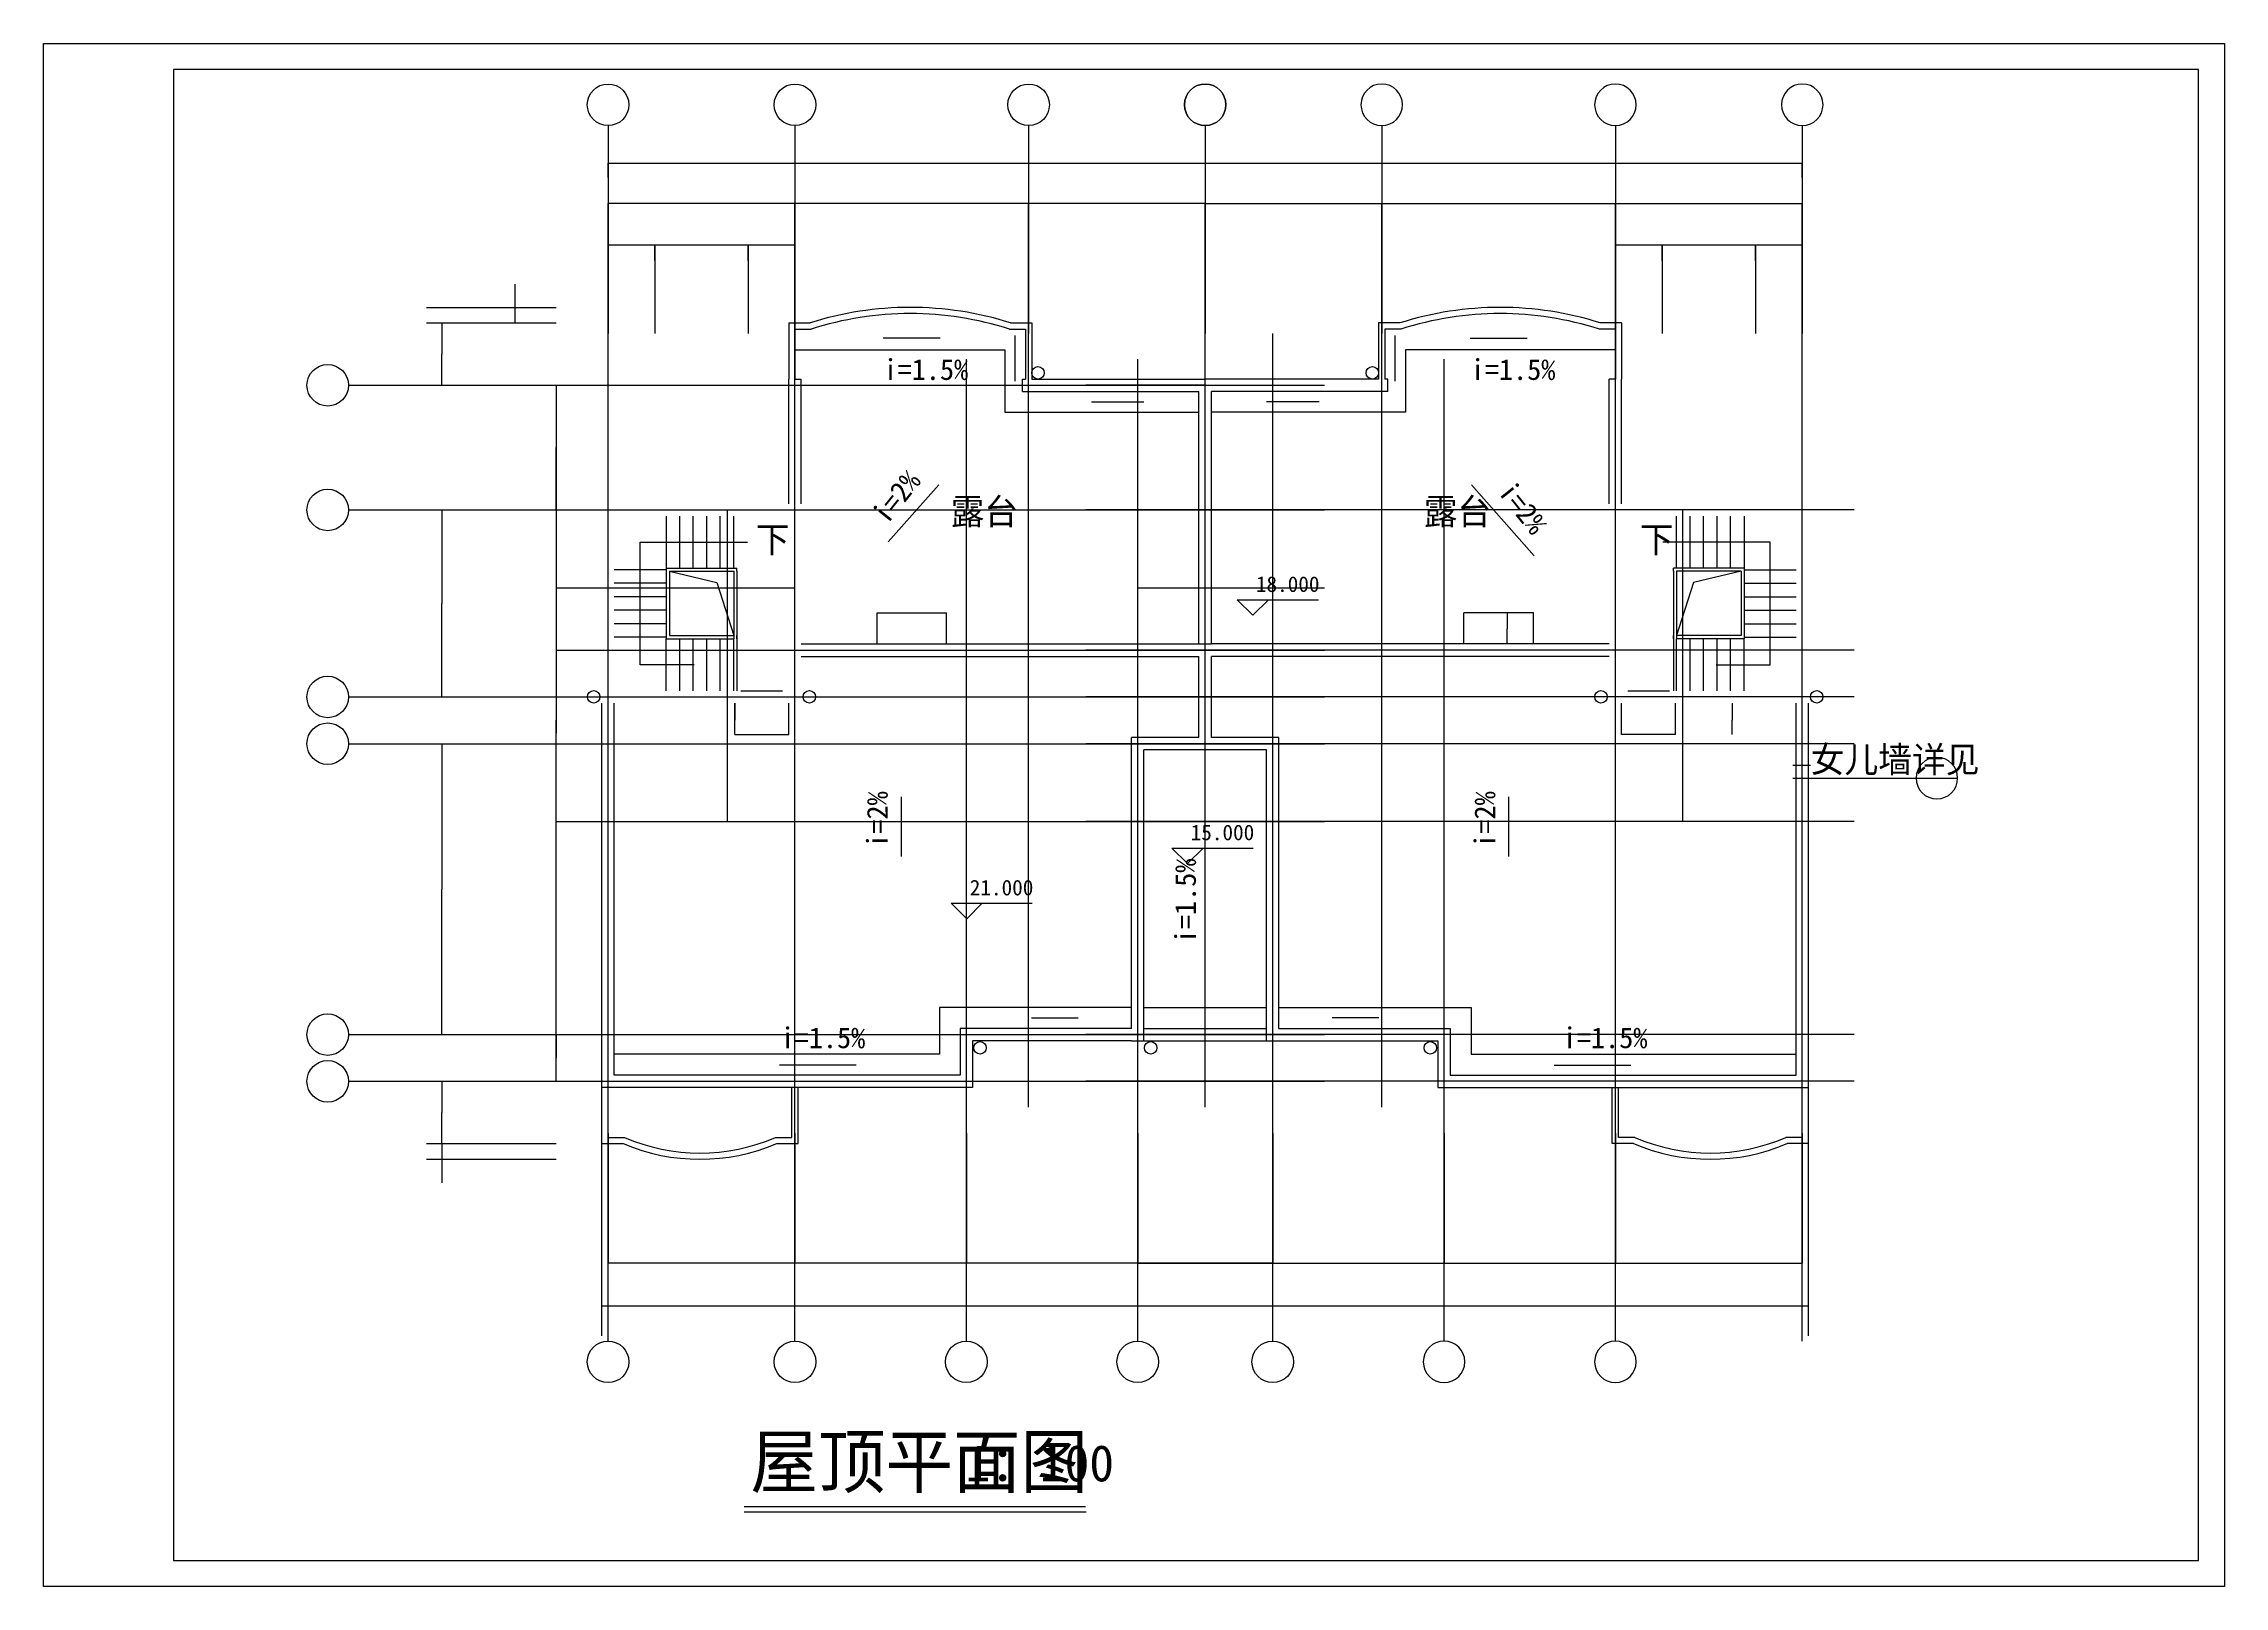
# Model space of a CAD drawing. Header units: metres. Extents: x 338339 to 1133840, y -479113 to 96125.
# Drawn here: x 430448 to 472448, y -217400 to -187700 of the extents above; entities that cross this region are included whole.
import ezdxf

# ---------------------------------------------------------------- set-up
doc = ezdxf.new("R2010")
doc.units = ezdxf.units.M
for name, color, linetype in [('AXIS', 3, 'Continuous'), ('DOTE', 1, 'Continuous'), ('PUB_DIM', 3, 'Continuous'), ('PUB_TEXT', 7, 'Continuous'), ('PUB_TITLE', 4, 'Continuous')]:
    doc.layers.add(name, color=color, linetype=linetype)
doc.dimstyles.get("Standard").update_dxf_attribs({"dimtxt": 2.5, "dimasz": 2.5, "dimexe": 1.25, "dimexo": 0.625, "dimtad": 1, "dimcen": 2.5, "dimazin": 3, "dimtfac": 1, "dimtmove": 0, "dimatfit": 3})

# ---------------------------------------------------------------- blocks, each defined once
blk = doc.blocks.new('_INDEX2')
blk.add_line((-0.5, 0), (0.5, 0))
blk.add_lwpolyline([(-0.5, 0, 1), (0.5, 0, 1)], format="xyb", close=True)
blk = doc.blocks.new('_AXISO')
blk.add_circle((0, 0), 0.5)
blk = doc.blocks.new('*D332')
for p, q in [((460719.17, -193277.19), (460719.17, -190777.19)), ((460719.42, -190777.19), (462517.17, -190777.19)), ((462521.17, -190777.19), (464318.92, -190777.19)), ((464319.17, -193277.19), (464319.17, -190777.19))]:
    blk.add_line(p, q)
at = {"layer": 'Defpoints'}
for p in [(460719.17, -190777.19), (460719.17, -193277.19), (464319.17, -193277.19)]:
    blk.add_point(p, dxfattribs=at)
at = {"layer": 'AXIS', "insert": (462519.17, -190777.19), "char_height": 1, "attachment_point": 5}
blk.add_mtext('3600', dxfattribs=at)
blk = doc.blocks.new('*D333')
for p, q in [((456219.17, -193277.19), (456219.17, -190777.19)), ((456219.42, -190777.19), (458467.17, -190777.19)), ((458471.17, -190777.19), (460718.92, -190777.19)), ((460719.17, -193277.19), (460719.17, -190777.19))]:
    blk.add_line(p, q)
at = {"layer": 'Defpoints'}
for p in [(456219.17, -190777.19), (456219.17, -193277.19), (460719.17, -193277.19)]:
    blk.add_point(p, dxfattribs=at)
at = {"layer": 'AXIS', "insert": (458469.17, -190777.19), "char_height": 1, "attachment_point": 5}
blk.add_mtext('4500', dxfattribs=at)
blk = doc.blocks.new('*D334')
for p, q in [((451117.17, -190777.19), (449418.92, -190777.19)), ((449419.17, -193277.19), (449419.17, -190777.19)), ((452819.42, -190777.19), (451121.17, -190777.19)), ((452819.17, -193277.19), (452819.17, -190777.19))]:
    blk.add_line(p, q)
at = {"layer": 'Defpoints'}
for p in [(452819.17, -190777.19), (449419.17, -193277.19), (452819.17, -193277.19)]:
    blk.add_point(p, dxfattribs=at)
at = {"layer": 'AXIS', "insert": (451119.17, -190777.19), "char_height": 1, "attachment_point": 5}
blk.add_mtext('3400', dxfattribs=at)
blk = doc.blocks.new('*D335')
for p, q in [((441319.17, -190277.19), (441319.17, -190002.19)), ((441319.42, -190002.19), (452816.67, -190002.19)), ((452821.67, -190002.19), (464318.92, -190002.19)), ((464319.17, -190277.19), (464319.17, -190002.19))]:
    blk.add_line(p, q)
at = {"layer": 'Defpoints'}
for p in [(441319.17, -190002.19), (441319.17, -190277.19), (464319.17, -190277.19)]:
    blk.add_point(p, dxfattribs=at)
at = {"layer": 'PUB_DIM', "insert": (452819.17, -190002.19), "char_height": 1, "attachment_point": 5}
blk.add_mtext('23000', dxfattribs=at)
blk = doc.blocks.new('*D336')
for p, q in [((452819.17, -193277.19), (452819.17, -190777.19)), ((452819.42, -190777.19), (454517.17, -190777.19)), ((454521.17, -190777.19), (456218.92, -190777.19)), ((456219.17, -193277.19), (456219.17, -190777.19))]:
    blk.add_line(p, q)
at = {"layer": 'Defpoints'}
for p in [(452819.17, -190777.19), (452819.17, -193277.19), (456219.17, -193277.19)]:
    blk.add_point(p, dxfattribs=at)
at = {"layer": 'AXIS', "insert": (454519.17, -190777.19), "char_height": 1, "attachment_point": 5}
blk.add_mtext('3400', dxfattribs=at)
blk = doc.blocks.new('*D337')
for p, q in [((460719.17, -208677.19), (460719.17, -211177.19)), ((464319.17, -208677.19), (464319.17, -211177.19)), ((460719.42, -211177.19), (462517.17, -211177.19)), ((462521.17, -211177.19), (464318.92, -211177.19))]:
    blk.add_line(p, q)
at = {"layer": 'Defpoints'}
for p in [(460719.17, -208677.19), (464319.17, -208677.19), (460719.17, -211177.19)]:
    blk.add_point(p, dxfattribs=at)
at = {"layer": 'AXIS', "insert": (462519.17, -211177.19), "char_height": 1, "attachment_point": 5}
blk.add_mtext('3600', dxfattribs=at)
blk = doc.blocks.new('*D338')
for p, q in [((454119.17, -208677.19), (454119.17, -211177.19)), ((457419.17, -208677.19), (457419.17, -211177.19)), ((454119.42, -211177.19), (455767.17, -211177.19)), ((455771.17, -211177.19), (457418.92, -211177.19))]:
    blk.add_line(p, q)
at = {"layer": 'Defpoints'}
for p in [(454119.17, -208677.19), (457419.17, -208677.19), (454119.17, -211177.19)]:
    blk.add_point(p, dxfattribs=at)
at = {"layer": 'AXIS', "insert": (455769.17, -211177.19), "char_height": 1, "attachment_point": 5}
blk.add_mtext('3300', dxfattribs=at)
blk = doc.blocks.new('*D339')
for p, q in [((457419.17, -208677.19), (457419.17, -211177.19)), ((460719.17, -208677.19), (460719.17, -211177.19)), ((457419.42, -211177.19), (459067.17, -211177.19)), ((459071.17, -211177.19), (460718.92, -211177.19))]:
    blk.add_line(p, q)
at = {"layer": 'Defpoints'}
for p in [(457419.17, -208677.19), (460719.17, -208677.19), (457419.17, -211177.19)]:
    blk.add_point(p, dxfattribs=at)
at = {"layer": 'AXIS', "insert": (459069.17, -211177.19), "char_height": 1, "attachment_point": 5}
blk.add_mtext('3300', dxfattribs=at)
blk = doc.blocks.new('*D340')
for p, q in [((448219.17, -208677.19), (448219.17, -211177.19)), ((451519.17, -208677.19), (451519.17, -211177.19)), ((449867.17, -211177.19), (448218.92, -211177.19)), ((451519.42, -211177.19), (449871.17, -211177.19))]:
    blk.add_line(p, q)
at = {"layer": 'Defpoints'}
for p in [(448219.17, -208677.19), (451519.17, -208677.19), (451519.17, -211177.19)]:
    blk.add_point(p, dxfattribs=at)
at = {"layer": 'AXIS', "insert": (449869.17, -211177.19), "char_height": 1, "attachment_point": 5}
blk.add_mtext('3300', dxfattribs=at)
blk = doc.blocks.new('*D341')
for p, q in [((441199.17, -212277.19), (441199.17, -212002.19)), ((441199.42, -212002.19), (452816.67, -212002.19)), ((452821.67, -212002.19), (464438.92, -212002.19)), ((464439.17, -212277.19), (464439.17, -212002.19))]:
    blk.add_line(p, q)
at = {"layer": 'Defpoints'}
for p in [(441199.17, -212002.19), (441199.17, -212277.19), (464439.17, -212277.19)]:
    blk.add_point(p, dxfattribs=at)
at = {"layer": 'PUB_DIM', "insert": (452819.17, -212002.19), "char_height": 1, "attachment_point": 5}
blk.add_mtext('23240', dxfattribs=at)
blk = doc.blocks.new('*D342')
for p, q in [((451519.17, -208677.19), (451519.17, -211177.19)), ((454119.17, -208677.19), (454119.17, -211177.19)), ((452817.17, -211177.19), (451518.92, -211177.19)), ((454119.42, -211177.19), (452821.17, -211177.19))]:
    blk.add_line(p, q)
at = {"layer": 'Defpoints'}
for p in [(451519.17, -208677.19), (454119.17, -208677.19), (454119.17, -211177.19)]:
    blk.add_point(p, dxfattribs=at)
at = {"layer": 'AXIS', "insert": (452819.17, -211177.19), "char_height": 1, "attachment_point": 5}
blk.add_mtext('2600', dxfattribs=at)
blk = doc.blocks.new('*D343')
for p, q in [((451519.17, -208677.19), (451519.17, -211177.19)), ((454119.17, -208677.19), (454119.17, -211177.19)), ((451519.42, -211177.19), (452817.17, -211177.19)), ((452821.17, -211177.19), (454118.92, -211177.19))]:
    blk.add_line(p, q)
at = {"layer": 'Defpoints'}
for p in [(451519.17, -208677.19), (454119.17, -208677.19), (451519.17, -211177.19)]:
    blk.add_point(p, dxfattribs=at)
at = {"layer": 'AXIS', "insert": (452819.17, -211177.19), "char_height": 1, "attachment_point": 5}
blk.add_mtext('2600', dxfattribs=at)
blk = doc.blocks.new('*D344')
for p, q in [((458634.66, -198657.19), (458634.66, -198962.94)), ((458634.41, -198962.94), (458634.16, -198962.94)), ((458634.66, -199257.19), (458634.66, -198962.94)), ((458634.66, -198962.94), (458634.66, -198962.94)), ((458634.91, -198962.94), (458635.16, -198962.94))]:
    blk.add_line(p, q)
at = {"layer": 'Defpoints'}
for p in [(458634.66, -198657.19), (458634.66, -198962.94), (458634.66, -199257.19)]:
    blk.add_point(p, dxfattribs=at)
at = {"layer": 'PUB_DIM', "insert": (458634.66, -198961.815), "char_height": 1, "attachment_point": 5}
blk.add_mtext('0', dxfattribs=at)
blk = doc.blocks.new('*D345')
for p, q in [((462965.94, -200723.54), (462965.69, -200723.54)), ((462966.19, -200397.19), (462966.19, -200723.54)), ((462966.19, -200997.19), (462966.19, -200723.54)), ((462966.19, -200723.54), (462966.19, -200723.54)), ((462966.44, -200723.54), (462966.69, -200723.54))]:
    blk.add_line(p, q)
at = {"layer": 'Defpoints'}
for p in [(462966.19, -200397.19), (462966.19, -200723.54), (462966.19, -200997.19)]:
    blk.add_point(p, dxfattribs=at)
at = {"layer": 'PUB_DIM', "insert": (462966.19, -200722.415), "char_height": 1, "attachment_point": 5}
blk.add_mtext('0', dxfattribs=at)
blk = doc.blocks.new('*D346')
for p, q in [((463867.67, -191577.19), (463418.92, -191577.19)), ((463419.17, -191877.19), (463419.17, -191577.19)), ((464319.42, -191577.19), (463870.67, -191577.19)), ((464319.17, -191877.19), (464319.17, -191577.19))]:
    blk.add_line(p, q)
at = {"layer": 'Defpoints'}
for p in [(463419.17, -191877.19), (464319.17, -191577.19), (464319.17, -191877.19)]:
    blk.add_point(p, dxfattribs=at)
at = {"layer": 'PUB_DIM', "insert": (463869.17, -191577.19), "char_height": 1, "attachment_point": 5}
blk.add_mtext('900', dxfattribs=at)
blk = doc.blocks.new('*D347')
for p, q in [((461167.67, -191577.19), (460718.92, -191577.19)), ((460719.17, -191877.19), (460719.17, -191577.19)), ((461619.42, -191577.19), (461170.67, -191577.19)), ((461619.17, -191877.19), (461619.17, -191577.19))]:
    blk.add_line(p, q)
at = {"layer": 'Defpoints'}
for p in [(460719.17, -191877.19), (461619.17, -191577.19), (461619.17, -191877.19)]:
    blk.add_point(p, dxfattribs=at)
at = {"layer": 'PUB_DIM', "insert": (461169.17, -191577.19), "char_height": 1, "attachment_point": 5}
blk.add_mtext('900', dxfattribs=at)
blk = doc.blocks.new('*D348')
for p, q in [((462517.17, -191577.19), (461618.92, -191577.19)), ((461619.17, -191877.19), (461619.17, -191577.19)), ((463419.42, -191577.19), (462521.17, -191577.19)), ((463419.17, -191877.19), (463419.17, -191577.19))]:
    blk.add_line(p, q)
at = {"layer": 'Defpoints'}
for p in [(461619.17, -191877.19), (463419.17, -191577.19), (463419.17, -191877.19)]:
    blk.add_point(p, dxfattribs=at)
at = {"layer": 'PUB_DIM', "insert": (462519.17, -191577.19), "char_height": 1, "attachment_point": 5}
blk.add_mtext('1800', dxfattribs=at)
blk = doc.blocks.new('*D349')
for p, q in [((443117.17, -190777.19), (441318.92, -190777.19)), ((441319.17, -193277.19), (441319.17, -190777.19)), ((444919.42, -190777.19), (443121.17, -190777.19)), ((444919.17, -193277.19), (444919.17, -190777.19))]:
    blk.add_line(p, q)
at = {"layer": 'Defpoints'}
for p in [(444919.17, -190777.19), (441319.17, -193277.19), (444919.17, -193277.19)]:
    blk.add_point(p, dxfattribs=at)
at = {"layer": 'AXIS', "insert": (443119.17, -190777.19), "char_height": 1, "attachment_point": 5}
blk.add_mtext('3600', dxfattribs=at)
blk = doc.blocks.new('*D350')
for p, q in [((447167.17, -190777.19), (444918.92, -190777.19)), ((444919.17, -193277.19), (444919.17, -190777.19)), ((449419.42, -190777.19), (447171.17, -190777.19)), ((449419.17, -193277.19), (449419.17, -190777.19))]:
    blk.add_line(p, q)
at = {"layer": 'Defpoints'}
for p in [(449419.17, -190777.19), (444919.17, -193277.19), (449419.17, -193277.19)]:
    blk.add_point(p, dxfattribs=at)
at = {"layer": 'AXIS', "insert": (447169.17, -190777.19), "char_height": 1, "attachment_point": 5}
blk.add_mtext('4500', dxfattribs=at)
blk = doc.blocks.new('*D351')
for p, q in [((438119.17, -193077.19), (438119.17, -193677.19)), ((438118.92, -193677.19), (438118.67, -193677.19)), ((438119.17, -194277.19), (438119.17, -193677.19)), ((438119.17, -193677.19), (438119.17, -193677.19)), ((438119.42, -193677.19), (438119.67, -193677.19))]:
    blk.add_line(p, q)
at = {"layer": 'Defpoints'}
for p in [(438119.17, -193077.19), (438119.17, -193677.19), (438119.17, -194277.19)]:
    blk.add_point(p, dxfattribs=at)
at = {"layer": 'PUB_DIM', "insert": (438119.17, -193676.065), "char_height": 1, "attachment_point": 5}
blk.add_mtext('0', dxfattribs=at)
blk = doc.blocks.new('*D352')
for p, q in [((440319.17, -194277.19), (440319.17, -195477.19)), ((440318.92, -195477.19), (440318.67, -195477.19)), ((440319.17, -196677.19), (440319.17, -195477.19)), ((440319.17, -195477.19), (440319.17, -195477.19)), ((440319.42, -195477.19), (440319.67, -195477.19))]:
    blk.add_line(p, q)
at = {"layer": 'Defpoints'}
for p in [(440319.17, -194277.19), (440319.17, -195477.19), (440319.17, -196677.19)]:
    blk.add_point(p, dxfattribs=at)
at = {"layer": 'AXIS', "insert": (440319.17, -195476.065), "char_height": 1, "attachment_point": 5}
blk.add_mtext('0', dxfattribs=at)
blk = doc.blocks.new('*D353')
for p, q in [((439527.65, -192333.75), (439527.4, -192333.75)), ((439527.9, -192777.19), (439527.9, -192333.75)), ((439527.9, -193077.19), (439527.9, -192333.75)), ((439527.9, -192333.75), (439527.9, -192333.75)), ((439528.15, -192333.75), (439528.4, -192333.75))]:
    blk.add_line(p, q)
at = {"layer": 'Defpoints'}
for p in [(439527.9, -192333.75), (439527.9, -192777.19), (439527.9, -193077.19)]:
    blk.add_point(p, dxfattribs=at)
at = {"layer": 'PUB_DIM', "insert": (439527.9, -192332.625), "char_height": 1, "attachment_point": 5}
blk.add_mtext('0', dxfattribs=at)
blk = doc.blocks.new('*D354')
for p, q in [((440319.17, -200277.19), (440319.17, -200727.19)), ((440318.92, -200727.19), (440318.67, -200727.19)), ((440319.17, -201177.19), (440319.17, -200727.19)), ((440319.17, -200727.19), (440319.17, -200727.19)), ((440319.42, -200727.19), (440319.67, -200727.19))]:
    blk.add_line(p, q)
at = {"layer": 'Defpoints'}
for p in [(440319.17, -200277.19), (440319.17, -200727.19), (440319.17, -201177.19)]:
    blk.add_point(p, dxfattribs=at)
at = {"layer": 'AXIS', "insert": (440319.17, -200726.065), "char_height": 1, "attachment_point": 5}
blk.add_mtext('0', dxfattribs=at)
blk = doc.blocks.new('*D355')
for p, q in [((438119.17, -208877.19), (438119.17, -209631.07)), ((438119.17, -209177.19), (438119.17, -209631.07)), ((438118.92, -209631.07), (438118.67, -209631.07)), ((438119.17, -209631.07), (438119.17, -209631.07)), ((438119.42, -209631.07), (438119.67, -209631.07))]:
    blk.add_line(p, q)
at = {"layer": 'Defpoints'}
for p in [(438119.17, -208877.19), (438119.17, -209177.19), (438119.17, -209631.07)]:
    blk.add_point(p, dxfattribs=at)
at = {"layer": 'PUB_DIM', "insert": (438119.17, -209629.945), "char_height": 1, "attachment_point": 5}
blk.add_mtext('0', dxfattribs=at)
blk = doc.blocks.new('*D356')
for p, q in [((438119.17, -207677.19), (438119.17, -208277.19)), ((438118.92, -208277.19), (438118.67, -208277.19)), ((438119.17, -208877.19), (438119.17, -208277.19)), ((438119.17, -208277.19), (438119.17, -208277.19)), ((438119.42, -208277.19), (438119.67, -208277.19))]:
    blk.add_line(p, q)
at = {"layer": 'Defpoints'}
for p in [(438119.17, -207677.19), (438119.17, -208277.19), (438119.17, -208877.19)]:
    blk.add_point(p, dxfattribs=at)
at = {"layer": 'PUB_DIM', "insert": (438119.17, -208276.065), "char_height": 1, "attachment_point": 5}
blk.add_mtext('0', dxfattribs=at)
blk = doc.blocks.new('*D357')
for p, q in [((440319.17, -206777.19), (440319.17, -207227.19)), ((440318.92, -207227.19), (440318.67, -207227.19)), ((440319.17, -207677.19), (440319.17, -207227.19)), ((440319.17, -207227.19), (440319.17, -207227.19)), ((440319.42, -207227.19), (440319.67, -207227.19))]:
    blk.add_line(p, q)
at = {"layer": 'Defpoints'}
for p in [(440319.17, -206777.19), (440319.17, -207227.19), (440319.17, -207677.19)]:
    blk.add_point(p, dxfattribs=at)
at = {"layer": 'AXIS', "insert": (440319.17, -207226.065), "char_height": 1, "attachment_point": 5}
blk.add_mtext('0', dxfattribs=at)
blk = doc.blocks.new('*D358')
for p, q in [((444919.17, -208677.19), (444919.17, -211177.19)), ((448219.17, -208677.19), (448219.17, -211177.19)), ((446567.17, -211177.19), (444918.92, -211177.19)), ((448219.42, -211177.19), (446571.17, -211177.19))]:
    blk.add_line(p, q)
at = {"layer": 'Defpoints'}
for p in [(444919.17, -208677.19), (448219.17, -208677.19), (448219.17, -211177.19)]:
    blk.add_point(p, dxfattribs=at)
at = {"layer": 'AXIS', "insert": (446569.17, -211177.19), "char_height": 1, "attachment_point": 5}
blk.add_mtext('3300', dxfattribs=at)
blk = doc.blocks.new('*D359')
for p, q in [((441319.17, -208677.19), (441319.17, -211177.19)), ((444919.17, -208677.19), (444919.17, -211177.19)), ((443117.17, -211177.19), (441318.92, -211177.19)), ((444919.42, -211177.19), (443121.17, -211177.19))]:
    blk.add_line(p, q)
at = {"layer": 'Defpoints'}
for p in [(441319.17, -208677.19), (444919.17, -208677.19), (444919.17, -211177.19)]:
    blk.add_point(p, dxfattribs=at)
at = {"layer": 'AXIS', "insert": (443119.17, -211177.19), "char_height": 1, "attachment_point": 5}
blk.add_mtext('3600', dxfattribs=at)
blk = doc.blocks.new('*D360')
for p, q in [((440319.17, -194277.19), (440319.17, -200977.19)), ((440318.92, -200977.19), (440318.67, -200977.19)), ((440319.17, -207677.19), (440319.17, -200977.19)), ((440319.17, -200977.19), (440319.17, -200977.19)), ((440319.42, -200977.19), (440319.67, -200977.19))]:
    blk.add_line(p, q)
at = {"layer": 'Defpoints'}
for p in [(440319.17, -194277.19), (440319.17, -200977.19), (440319.17, -207677.19)]:
    blk.add_point(p, dxfattribs=at)
at = {"layer": 'AXIS', "insert": (440319.17, -200976.065), "char_height": 1, "attachment_point": 5}
blk.add_mtext('0', dxfattribs=at)
blk = doc.blocks.new('*D361')
for p, q in [((438119.17, -196677.19), (438119.17, -198477.19)), ((438118.92, -198477.19), (438118.67, -198477.19)), ((438119.17, -200277.19), (438119.17, -198477.19)), ((438119.17, -198477.19), (438119.17, -198477.19)), ((438119.42, -198477.19), (438119.67, -198477.19))]:
    blk.add_line(p, q)
at = {"layer": 'Defpoints'}
for p in [(438119.17, -196677.19), (438119.17, -198477.19), (438119.17, -200277.19)]:
    blk.add_point(p, dxfattribs=at)
at = {"layer": 'PUB_DIM', "insert": (438119.17, -198476.065), "char_height": 1, "attachment_point": 5}
blk.add_mtext('0', dxfattribs=at)
blk = doc.blocks.new('*D362')
for p, q in [((438119.17, -201177.19), (438119.17, -203977.19)), ((438118.92, -203977.19), (438118.67, -203977.19)), ((438119.17, -206777.19), (438119.17, -203977.19)), ((438119.17, -203977.19), (438119.17, -203977.19)), ((438119.42, -203977.19), (438119.67, -203977.19))]:
    blk.add_line(p, q)
at = {"layer": 'Defpoints'}
for p in [(438119.17, -201177.19), (438119.17, -203977.19), (438119.17, -206777.19)]:
    blk.add_point(p, dxfattribs=at)
at = {"layer": 'PUB_DIM', "insert": (438119.17, -203976.065), "char_height": 1, "attachment_point": 5}
blk.add_mtext('0', dxfattribs=at)
blk = doc.blocks.new('*D363')
for p, q in [((443758.92, -200723.54), (443758.67, -200723.54)), ((443759.17, -200397.19), (443759.17, -200723.54)), ((443759.17, -200997.19), (443759.17, -200723.54)), ((443759.17, -200723.54), (443759.17, -200723.54)), ((443759.42, -200723.54), (443759.67, -200723.54))]:
    blk.add_line(p, q)
at = {"layer": 'Defpoints'}
for p in [(443759.17, -200397.19), (443759.17, -200723.54), (443759.17, -200997.19)]:
    blk.add_point(p, dxfattribs=at)
at = {"layer": 'PUB_DIM', "insert": (443759.17, -200722.415), "char_height": 1, "attachment_point": 5}
blk.add_mtext('0', dxfattribs=at)
blk = doc.blocks.new('*D364')
for p, q in [((443117.17, -191577.19), (442218.92, -191577.19)), ((442219.17, -191877.19), (442219.17, -191577.19)), ((444019.42, -191577.19), (443121.17, -191577.19)), ((444019.17, -191877.19), (444019.17, -191577.19))]:
    blk.add_line(p, q)
at = {"layer": 'Defpoints'}
for p in [(442219.17, -191877.19), (444019.17, -191577.19), (444019.17, -191877.19)]:
    blk.add_point(p, dxfattribs=at)
at = {"layer": 'PUB_DIM', "insert": (443119.17, -191577.19), "char_height": 1, "attachment_point": 5}
blk.add_mtext('1800', dxfattribs=at)
blk = doc.blocks.new('*D365')
for p, q in [((441767.67, -191577.19), (441318.92, -191577.19)), ((441319.17, -191877.19), (441319.17, -191577.19)), ((442219.42, -191577.19), (441770.67, -191577.19)), ((442219.17, -191877.19), (442219.17, -191577.19))]:
    blk.add_line(p, q)
at = {"layer": 'Defpoints'}
for p in [(441319.17, -191877.19), (442219.17, -191577.19), (442219.17, -191877.19)]:
    blk.add_point(p, dxfattribs=at)
at = {"layer": 'PUB_DIM', "insert": (441769.17, -191577.19), "char_height": 1, "attachment_point": 5}
blk.add_mtext('900', dxfattribs=at)
blk = doc.blocks.new('*D366')
for p, q in [((444467.67, -191577.19), (444018.92, -191577.19)), ((444019.17, -191877.19), (444019.17, -191577.19)), ((444919.42, -191577.19), (444470.67, -191577.19)), ((444919.17, -191877.19), (444919.17, -191577.19))]:
    blk.add_line(p, q)
at = {"layer": 'Defpoints'}
for p in [(444019.17, -191877.19), (444919.17, -191577.19), (444919.17, -191877.19)]:
    blk.add_point(p, dxfattribs=at)
at = {"layer": 'PUB_DIM', "insert": (444469.17, -191577.19), "char_height": 1, "attachment_point": 5}
blk.add_mtext('900', dxfattribs=at)

msp = doc.modelspace()

# ---------------------------------------------------------------- linework, layer by layer
for p, q in [((444799.17, -193077.19), (445209.17, -193077.19)), ((444799.17, -193077.19), (444799.17, -194157.19)), ((444919.17, -193197.19), (445227.92, -193197.19)), ((444919.17, -193197.19), (444919.17, -194157.19)), ((449050.43, -193197.19), (449359.17, -193197.19)), ((449069.17, -193077.19), (449479.17, -193077.19)), ((449069.17, -193077.19), (449479.17, -193077.19)), ((449359.17, -193197.19), (449359.17, -194157.19)), ((449479.17, -193077.19), (449479.17, -194157.19)), ((456569.17, -193077.19), (456159.17, -193077.19)), ((456569.17, -193077.19), (456159.17, -193077.19)), ((456159.17, -193077.19), (456159.17, -194157.19)), ((456587.92, -193197.19), (456279.17, -193197.19)), ((456279.17, -193197.19), (456279.17, -194157.19)), ((460719.17, -193197.19), (460410.43, -193197.19)), ((460839.17, -193077.19), (460429.17, -193077.19)), ((460719.17, -193197.19), (460719.17, -194157.19)), ((460839.17, -193077.19), (460839.17, -194157.19)), ((444919.17, -193597.19), (448959.17, -193597.19)), ((448959.17, -193597.19), (448959.17, -194797.19)), ((460719.17, -193597.19), (456679.17, -193597.19)), ((456679.17, -193597.19), (456679.17, -194797.19)), ((444799.17, -196557.19), (444799.17, -194157.19)), ((444919.17, -194157.19), (445039.17, -194157.19)), ((445039.17, -196557.19), (445039.17, -194157.19)), ((449299.17, -194157.19), (449359.17, -194157.19)), ((449299.17, -194397.19), (449299.17, -194157.19)), ((449299.17, -194397.19), (452699.17, -194397.19)), ((449479.17, -194157.19), (452819.17, -194157.19)), ((452699.17, -199257.19), (452699.17, -194397.19)), ((456159.17, -194157.19), (452819.17, -194157.19)), ((456339.17, -194397.19), (452939.17, -194397.19)), ((452939.17, -199257.19), (452939.17, -194397.19)), ((456339.17, -194157.19), (456279.17, -194157.19)), ((456339.17, -194397.19), (456339.17, -194157.19)), ((460719.17, -194157.19), (460599.17, -194157.19)), ((460599.17, -196557.19), (460599.17, -194157.19)), ((460599.17, -196557.19), (460599.17, -194157.19)), ((460839.17, -196557.19), (460839.17, -194157.19)), ((448959.17, -194797.19), (452699.17, -194797.19)), ((456679.17, -194797.19), (452939.17, -194797.19)), ((442439.17, -196797.19), (442439.17, -199157.19)), ((442699.17, -197797.19), (442699.17, -196797.19)), ((442959.17, -197797.19), (442959.17, -196797.19)), ((443219.17, -197797.19), (443219.17, -196797.19)), ((443479.17, -197797.19), (443479.17, -196797.19)), ((443739.17, -197797.19), (443739.17, -196797.19)), ((461899.17, -197797.19), (461899.17, -196797.19)), ((462159.17, -197797.19), (462159.17, -196797.19)), ((462419.17, -197797.19), (462419.17, -196797.19)), ((462679.17, -197797.19), (462679.17, -196797.19)), ((462939.17, -197797.19), (462939.17, -196797.19)), ((463199.17, -196797.19), (463199.17, -199157.19)), ((442439.17, -197797.19), (443799.17, -197797.19)), ((443799.17, -197857.19), (443799.17, -197797.19)), ((463199.17, -197797.19), (461839.17, -197797.19)), ((461839.17, -197857.19), (461839.17, -197797.19)), ((442439.17, -197827.19), (441439.17, -197827.19)), ((442439.17, -198087.19), (441439.17, -198087.19)), ((442499.17, -197857.19), (443739.17, -197857.19)), ((442499.17, -197857.19), (443416.37, -198071.1)), ((442499.17, -197857.19), (442499.17, -199097.19)), ((443416.37, -198071.1), (443739.17, -199097.19)), ((443739.17, -197857.19), (443739.17, -199157.19)), ((443799.17, -197857.19), (443799.17, -200157.19)), ((461839.17, -197857.19), (461839.17, -200157.19)), ((463139.17, -197857.19), (461899.17, -197857.19)), ((461899.17, -197857.19), (461899.17, -199157.19)), ((462221.98, -198071.1), (461899.17, -199097.19)), ((463139.17, -197857.19), (462221.98, -198071.1)), ((463139.17, -197857.19), (463139.17, -199097.19)), ((463199.17, -197827.19), (464199.17, -197827.19)), ((463199.17, -198087.19), (464199.17, -198087.19)), ((442439.17, -198347.19), (441439.17, -198347.19)), ((442439.17, -198607.19), (441439.17, -198607.19)), ((446499.17, -199257.19), (446499.17, -198657.19)), ((446499.17, -198657.19), (447839.17, -198657.19)), ((447839.17, -199257.19), (447839.17, -198657.19)), ((459139.17, -198657.19), (457799.17, -198657.19)), ((457799.17, -199257.19), (457799.17, -198657.19)), ((459139.17, -199257.19), (459139.17, -198657.19)), ((463199.17, -198347.19), (464199.17, -198347.19)), ((463199.17, -198607.19), (464199.17, -198607.19)), ((442439.17, -198867.19), (441439.17, -198867.19)), ((463199.17, -198867.19), (464199.17, -198867.19)), ((442439.17, -199127.19), (441439.17, -199127.19)), ((442439.17, -199157.19), (443739.17, -199157.19)), ((442439.17, -199157.19), (443739.17, -199157.19)), ((442439.17, -200157.19), (442439.17, -199157.19)), ((442499.17, -199097.19), (443739.17, -199097.19)), ((442699.17, -200157.19), (442699.17, -199157.19)), ((442959.17, -200157.19), (442959.17, -199157.19)), ((443219.17, -200157.19), (443219.17, -199157.19)), ((443479.17, -200157.19), (443479.17, -199157.19)), ((443739.17, -200157.19), (443739.17, -199157.19)), ((443799.17, -199157.19), (443799.17, -199097.19)), ((445039.17, -199257.19), (447719.17, -199257.19)), ((445039.17, -199497.19), (446920.36, -199497.19)), ((446619.17, -199497.19), (452699.17, -199497.19)), ((447719.17, -199257.19), (452939.17, -199257.19)), ((452699.17, -201057.19), (452699.17, -199497.19)), ((459019.17, -199257.19), (452939.17, -199257.19)), ((452939.17, -201057.19), (452939.17, -199497.19)), ((459019.17, -199497.19), (452939.17, -199497.19)), ((460599.17, -199497.19), (458717.98, -199497.19)), ((460599.17, -199257.19), (459019.17, -199257.19)), ((461839.17, -199157.19), (461839.17, -199097.19)), ((463139.17, -199097.19), (461899.17, -199097.19)), ((461899.17, -200157.19), (461899.17, -199157.19)), ((463199.17, -199157.19), (461899.17, -199157.19)), ((463199.17, -199157.19), (461899.17, -199157.19)), ((462159.17, -200157.19), (462159.17, -199157.19)), ((462419.17, -200157.19), (462419.17, -199157.19)), ((462679.17, -200157.19), (462679.17, -199157.19)), ((462939.17, -200157.19), (462939.17, -199157.19)), ((463199.17, -199127.19), (464199.17, -199127.19)), ((463199.17, -200157.19), (463199.17, -199157.19)), ((443879.17, -200157.19), (444679.17, -200157.19)), ((460959.17, -200157.19), (461759.17, -200157.19)), ((441199.17, -207797.19), (441199.17, -200397.19)), ((441439.17, -207557.19), (441439.17, -200397.19)), ((443759.17, -200997.19), (443759.17, -200397.19)), ((444799.17, -200997.19), (444799.17, -200397.19)), ((460839.17, -200997.19), (460839.17, -200397.19)), ((461879.17, -200997.19), (461879.17, -200397.19)), ((464199.17, -207557.19), (464199.17, -200397.19)), ((464439.17, -207797.19), (464439.17, -200397.19)), ((443759.17, -200997.19), (444799.17, -200997.19)), ((451399.17, -206657.19), (451399.17, -201057.19)), ((452699.17, -201057.19), (451399.17, -201057.19)), ((454239.17, -201057.19), (452939.17, -201057.19)), ((454239.17, -206657.19), (454239.17, -201057.19)), ((461879.17, -200997.19), (460839.17, -200997.19)), ((453999.17, -201297.19), (451639.17, -201297.19)), ((451639.17, -206897.19), (451639.17, -201297.19)), ((453999.17, -206897.19), (453999.17, -201297.19)), ((464136.53, -201840.15), (467313.19, -201840.15)), ((464136.53, -201840.15), (467313.19, -201840.15)), ((451399.17, -206257.19), (447699.17, -206257.19)), ((447699.17, -206257.19), (447699.17, -207157.19)), ((451639.17, -206257.19), (453999.17, -206257.19)), ((454239.17, -206257.19), (457939.17, -206257.19)), ((457939.17, -206257.19), (457939.17, -207157.19)), ((451399.17, -206657.19), (448099.17, -206657.19)), ((448099.17, -206657.19), (448099.17, -207557.19)), ((451399.17, -206897.19), (448339.17, -206897.19)), ((448339.17, -206897.19), (448339.17, -207797.19)), ((451399.17, -206897.19), (454239.17, -206897.19)), ((451639.17, -206657.19), (453999.17, -206657.19)), ((452939.17, -206657.19), (453999.17, -206657.19)), ((454239.17, -206657.19), (457539.17, -206657.19)), ((454239.17, -206897.19), (457299.17, -206897.19)), ((457299.17, -206897.19), (457299.17, -207797.19)), ((457539.17, -206657.19), (457539.17, -207557.19)), ((447699.17, -207157.19), (441439.17, -207157.19)), ((457939.17, -207157.19), (464199.17, -207157.19)), ((441199.17, -208877.19), (441199.17, -207797.19)), ((448339.17, -207797.19), (441199.17, -207797.19)), ((441319.17, -208757.19), (441319.17, -207797.19)), ((448099.17, -207557.19), (441439.17, -207557.19)), ((444859.17, -208757.19), (444859.17, -207797.19)), ((444979.17, -208877.19), (444979.17, -207797.19)), ((457299.17, -207797.19), (464439.17, -207797.19)), ((457539.17, -207557.19), (464199.17, -207557.19)), ((460659.17, -208877.19), (460659.17, -207797.19)), ((460779.17, -208757.19), (460779.17, -207797.19)), ((464319.17, -208757.19), (464319.17, -207797.19)), ((464439.17, -208877.19), (464439.17, -207797.19)), ((441199.17, -208877.19), (441609.17, -208877.19)), ((441319.17, -208757.19), (441633.7, -208757.19)), ((444544.65, -208757.19), (444859.17, -208757.19)), ((444569.17, -208877.19), (444979.17, -208877.19)), ((444569.17, -208877.19), (444979.17, -208877.19)), ((461069.17, -208877.19), (460659.17, -208877.19)), ((461069.17, -208877.19), (460659.17, -208877.19)), ((461093.7, -208757.19), (460779.17, -208757.19)), ((464319.17, -208757.19), (464004.65, -208757.19)), ((464439.17, -208877.19), (464029.17, -208877.19)), ((443942.66, -215964.6), (450524.58, -215964.6))]:
    msp.add_line(p, q)
msp.add_lwpolyline([(443942.66, -215864.6), (450511.27, -215864.6)])
for centre in [(449599.17, -194037.19), (456039.17, -194037.19), (441041.8, -200274.15), (445196.54, -200274.15), (460441.8, -200274.15), (464596.54, -200274.15), (448483.57, -207031.35), (451770.06, -207031.35), (457154.77, -207031.35)]:
    msp.add_circle(centre, 120)
for centre, radius, start, end in [((447139.17, -199135.35), 6358.17, 72.33, 107.67), ((458499.17, -199135.35), 6358.17, 72.33, 107.67), ((447139.17, -199135.35), 6238.17, 72.16, 107.84), ((458499.17, -199135.35), 6238.17, 72.16, 107.84), ((443089.17, -205376.52), 3800.67, 247.08, 292.92), ((443089.17, -205376.52), 3680.67, 246.71, 293.29), ((462549.17, -205376.52), 3800.67, 247.08, 292.92), ((462549.17, -205376.52), 3680.67, 246.71, 293.29)]:
    msp.add_arc(centre, radius, start, end)
at = {"layer": 'AXIS'}
for p, q in [((441319.17, -189277.19), (441319.17, -193277.19)), ((444919.17, -189277.19), (444919.17, -193277.19)), ((449419.17, -189277.19), (449419.17, -193277.19)), ((452819.17, -189277.19), (452819.17, -193277.19)), ((452819.17, -189277.19), (452819.17, -193277.19)), ((456219.17, -189277.19), (456219.17, -193277.19)), ((460719.17, -189277.19), (460719.17, -193277.19)), ((464319.17, -189277.19), (464319.17, -193277.19)), ((442219.17, -191577.19), (442219.17, -193277.19)), ((444019.17, -191577.19), (444019.17, -193277.19)), ((461619.17, -191577.19), (461619.17, -193277.19)), ((463419.17, -191577.19), (463419.17, -193277.19)), ((437819.17, -192777.19), (440319.17, -192777.19)), ((437819.17, -193077.19), (440319.17, -193077.19)), ((436319.17, -194277.19), (440319.17, -194277.19)), ((436319.17, -196677.19), (440319.17, -196677.19)), ((436319.17, -200277.19), (440319.17, -200277.19)), ((436319.17, -201177.19), (440319.17, -201177.19)), ((436319.17, -206777.19), (440319.17, -206777.19)), ((436319.17, -207677.19), (440319.17, -207677.19)), ((441199.17, -212577.19), (441199.17, -208677.19)), ((441319.17, -212677.19), (441319.17, -208677.19)), ((444919.17, -212677.19), (444919.17, -208677.19)), ((448219.17, -212677.19), (448219.17, -208677.19)), ((451519.17, -212677.19), (451519.17, -208677.19)), ((451519.17, -212677.19), (451519.17, -208677.19)), ((454119.17, -212677.19), (454119.17, -208677.19)), ((454119.17, -212677.19), (454119.17, -208677.19)), ((457419.17, -212677.19), (457419.17, -208677.19)), ((460719.17, -212677.19), (460719.17, -208677.19)), ((464319.17, -212677.19), (464319.17, -208677.19)), ((464439.17, -212577.19), (464439.17, -208677.19)), ((437819.17, -208877.19), (440319.17, -208877.19)), ((437819.17, -209177.19), (440319.17, -209177.19))]:
    msp.add_line(p, q, dxfattribs=at)
at = {"layer": 'DOTE'}
for p, q in [((441319.17, -208677.19), (441319.17, -193277.19)), ((444919.17, -208677.19), (444919.17, -193277.19)), ((449419.17, -208177.19), (449419.17, -193277.19)), ((452819.17, -208177.19), (452819.17, -193277.19)), ((454119.17, -208677.19), (454119.17, -193277.19)), ((456219.17, -208177.19), (456219.17, -193277.19)), ((460719.17, -208677.19), (460719.17, -193277.19)), ((464319.17, -208677.19), (464319.17, -193277.19)), ((448219.17, -208677.19), (448219.17, -193777.19)), ((451519.17, -208677.19), (451519.17, -193777.19)), ((454119.17, -208677.19), (454119.17, -193777.19)), ((457419.17, -208677.19), (457419.17, -193777.19)), ((440319.17, -194277.19), (452819.17, -194277.19)), ((452819.17, -194277.19), (450519.17, -194277.19)), ((452819.17, -194277.19), (455119.17, -194277.19)), ((440319.17, -196677.19), (455119.17, -196677.19)), ((443619.17, -202677.19), (443619.17, -196677.19)), ((465319.17, -196677.19), (450519.17, -196677.19)), ((462019.17, -202677.19), (462019.17, -196677.19)), ((440319.17, -198177.19), (444919.17, -198177.19)), ((451519.17, -198177.19), (455119.17, -198177.19)), ((440319.17, -199377.19), (455119.17, -199377.19)), ((465319.17, -199377.19), (450519.17, -199377.19)), ((440319.17, -200277.19), (455119.17, -200277.19)), ((465319.17, -200277.19), (450519.17, -200277.19)), ((440319.17, -201177.19), (455119.17, -201177.19)), ((465319.17, -201177.19), (450519.17, -201177.19)), ((440319.17, -202677.19), (455119.17, -202677.19)), ((465319.17, -202677.19), (450519.17, -202677.19)), ((440319.17, -206777.19), (455119.17, -206777.19)), ((465319.17, -206777.19), (450519.17, -206777.19)), ((440319.17, -207677.19), (455119.17, -207677.19)), ((465319.17, -207677.19), (450519.17, -207677.19))]:
    msp.add_line(p, q, dxfattribs=at)
at = {"layer": 'PUB_DIM'}
for p, q in [((453436.12, -198405.34), (454036.12, -198405.34)), ((453736.12, -198705.34), (453436.12, -198405.34)), ((453736.12, -198405.34), (454998.98, -198405.34)), ((454036.12, -198405.34), (453736.12, -198705.34)), ((452179.52, -203185.7), (452779.52, -203185.7)), ((452479.52, -203485.7), (452179.52, -203185.7)), ((452479.52, -203185.7), (453742.38, -203185.7)), ((452779.52, -203185.7), (452479.52, -203485.7)), ((447925.64, -204247.53), (448525.64, -204247.53)), ((448225.64, -204547.53), (447925.64, -204247.53)), ((448225.64, -204247.53), (449488.49, -204247.53)), ((448525.64, -204247.53), (448225.64, -204547.53))]:
    msp.add_line(p, q, dxfattribs=at)
for points in [[(447715.49, -193369.96), (446618.18, -193369.96)], [(449159.17, -194198.37), (449159.17, -193321.23)], [(456479.17, -194198.37), (456479.17, -193321.23)], [(457922.86, -193369.96), (459020.17, -193369.96)], [(450626.52, -194597.19), (451637.07, -194597.19)], [(455011.83, -194597.19), (454001.28, -194597.19)], [(447687.49, -196195.14), (446715.87, -197291.93)], [(457950.86, -196195.14), (459157.98, -197557.77)], [(442978.3, -199657.19), (441939.17, -199657.19), (441939.17, -197297.19), (444007.28, -197297.19)], [(462660.05, -199657.19), (463699.17, -199657.19), (463699.17, -197297.19), (461631.07, -197297.19)], [(464136.53, -201590.15), (464474.63, -201590.15)], [(446968.74, -203346.46), (446968.74, -202200.54)], [(458669.61, -203346.46), (458669.61, -202200.54)], [(452819.17, -205626.37), (452819.17, -203810.38)], [(449475.94, -206457.19), (450372.77, -206457.19)], [(456162.41, -206457.19), (455265.57, -206457.19)], [(446094.95, -207368.95), (444621.58, -207368.95)], [(459543.4, -207368.95), (461016.77, -207368.95)]]:
    msp.add_lwpolyline(points, dxfattribs=at)
at = {"layer": 'PUB_TITLE'}
for points in [[(430448.16, -217399.99), (430448.16, -187699.99), (472448.16, -187699.99), (472448.16, -217399.99)], [(432948.16, -216899.99), (471948.16, -216899.99), (471948.16, -188199.99), (432948.16, -188199.99)]]:
    msp.add_lwpolyline(points, close=True, dxfattribs=at)

# ---------------------------------------------------------------- block references
at = {"layer": 'AXIS', "yscale": 800, "zscale": 800}
for p, xscale in [((441319.17, -188877.19), 800), ((444919.17, -188877.19), 800), ((449419.17, -188877.19), 800), ((452819.17, -188877.19), 800), ((452819.17, -188877.19), -800), ((456219.17, -188877.19), -800), ((460719.17, -188877.19), -800), ((464319.17, -188877.19), -800), ((435919.17, -194277.19), 800), ((435919.17, -196677.19), 800), ((435919.17, -200277.19), 800), ((435919.17, -201177.19), 800), ((435919.17, -206777.19), 800), ((435919.17, -207677.19), 800), ((441319.17, -213077.19), 800), ((444919.17, -213077.19), 800), ((448219.17, -213077.19), 800), ((451519.17, -213077.19), 800), ((454119.17, -213077.19), 800), ((457419.17, -213077.19), -800), ((460719.17, -213077.19), -800)]:
    msp.add_blockref('_AXISO', p, dxfattribs=dict(at, xscale=xscale))
at = {"layer": 'PUB_TEXT', "xscale": 799.96, "yscale": 799.96, "zscale": 799.96}
msp.add_blockref('_INDEX2', (466910.99, -201840.15), dxfattribs=at)

# ---------------------------------------------------------------- texts
at = {"layer": 'PUB_DIM'}
for s, p in [('18.000', (453796.12, -198255.34)), ('15.000', (452539.52, -203035.7)), ('21.000', (448285.64, -204097.53))]:
    msp.add_text(s, height=300, dxfattribs=at).set_placement(p)
at = {"layer": 'PUB_TEXT'}
for s, height, p in [('i=1.5%', 400, (446623.09, -194173.97)), ('i=1.5%', 400, (457931.79, -194173.97)), ('露台', 500, (447916.98, -196956.67)), ('露台', 500, (457028.46, -196956.67)), ('下', 500, (444164.3, -197497.69)), ('下', 500, (461190.19, -197497.69)), ('女儿墙详见', 500, (464481.79, -201731.28)), ('i=1.5%', 400, (444640.06, -207038.97)), ('i=1.5%', 400, (459704.4, -207038.97)), ('屋顶平面图', 1000, (444062.77, -215495.21))]:
    msp.add_text(s, height=height, dxfattribs=at).set_placement(p)
for s, rotation, p in [('i=2%', 51.42, (446685.68, -196978.36)), ('i=2%', 308.58, (458439.48, -196335.14)), ('i=2%', 90, (446703.88, -203181.22)), ('i=2%', 90, (458404.75, -203181.22)), ('i=1.5%', 90, (452639.42, -205020.69))]:
    msp.add_text(s, height=400, rotation=rotation, dxfattribs=at).set_placement(p)
at = {"layer": 'PUB_TITLE', "insert": (448203.95, -214678.39), "char_height": 700, "attachment_point": 1}
msp.add_mtext('{\\f宋体|b0|i0|c134|p54;1\\f宋体|b0|i0|c134|p2;：100}', dxfattribs=at)

# ---------------------------------------------------------------- dimensions: what is measured, and where the dimension line sits
at = {"layer": 'AXIS'}
for base, p1, p2, picture, middle in [((444919.17, -190777.19), (444919.17, -193277.19), (441319.17, -193277.19), '*D349', (443119.17, -190777.19)), ((449419.17, -190777.19), (449419.17, -193277.19), (444919.17, -193277.19), '*D350', (447169.17, -190777.19)), ((452819.17, -190777.19), (452819.17, -193277.19), (449419.17, -193277.19), '*D334', (451119.17, -190777.19)), ((452819.17, -190777.19), (452819.17, -193277.19), (456219.17, -193277.19), '*D336', (454519.17, -190777.19)), ((456219.17, -190777.19), (456219.17, -193277.19), (460719.17, -193277.19), '*D333', (458469.17, -190777.19)), ((460719.17, -190777.19), (460719.17, -193277.19), (464319.17, -193277.19), '*D332', (462519.17, -190777.19)), ((440319.17, -195477.19), (440319.17, -194277.19), (440319.17, -196677.19), '*D352', (440319.17, -195476.065)), ((440319.17, -200977.19), (440319.17, -194277.19), (440319.17, -207677.19), '*D360', (440319.17, -200976.065)), ((440319.17, -200727.19), (440319.17, -200277.19), (440319.17, -201177.19), '*D354', (440319.17, -200726.065)), ((440319.17, -207227.19), (440319.17, -206777.19), (440319.17, -207677.19), '*D357', (440319.17, -207226.065)), ((444919.17, -211177.19), (444919.17, -208677.19), (441319.17, -208677.19), '*D359', (443119.17, -211177.19)), ((448219.17, -211177.19), (448219.17, -208677.19), (444919.17, -208677.19), '*D358', (446569.17, -211177.19)), ((451519.17, -211177.19), (451519.17, -208677.19), (448219.17, -208677.19), '*D340', (449869.17, -211177.19)), ((454119.17, -211177.19), (454119.17, -208677.19), (451519.17, -208677.19), '*D342', (452819.17, -211177.19)), ((451519.17, -211177.19), (451519.17, -208677.19), (454119.17, -208677.19), '*D343', (452819.17, -211177.19)), ((454119.17, -211177.19), (454119.17, -208677.19), (457419.17, -208677.19), '*D338', (455769.17, -211177.19)), ((457419.17, -211177.19), (457419.17, -208677.19), (460719.17, -208677.19), '*D339', (459069.17, -211177.19)), ((460719.17, -211177.19), (460719.17, -208677.19), (464319.17, -208677.19), '*D337', (462519.17, -211177.19))]:
    dim = msp.add_linear_dim(base=base, p1=p1, p2=p2, dimstyle='Standard', dxfattribs=at)
    dim.commit()
    dim.dimension.update_dxf_attribs({"geometry": picture, "text_midpoint": middle})
at = {"layer": 'PUB_DIM'}
for base, p1, p2, picture, middle in [((441319.17, -190002.19), (441319.17, -190277.19), (464319.17, -190277.19), '*D335', (452819.17, -190002.19)), ((442219.17, -191577.19), (442219.17, -191877.19), (441319.17, -191877.19), '*D365', (441769.17, -191577.19)), ((444019.17, -191577.19), (444019.17, -191877.19), (442219.17, -191877.19), '*D364', (443119.17, -191577.19)), ((444919.17, -191577.19), (444919.17, -191877.19), (444019.17, -191877.19), '*D366', (444469.17, -191577.19)), ((461619.17, -191577.19), (461619.17, -191877.19), (460719.17, -191877.19), '*D347', (461169.17, -191577.19)), ((463419.17, -191577.19), (463419.17, -191877.19), (461619.17, -191877.19), '*D348', (462519.17, -191577.19)), ((464319.17, -191577.19), (464319.17, -191877.19), (463419.17, -191877.19), '*D346', (463869.17, -191577.19)), ((439527.9, -192333.75), (439527.9, -192777.19), (439527.9, -193077.19), '*D353', (439527.9, -192332.625)), ((438119.17, -193677.19), (438119.17, -193077.19), (438119.17, -194277.19), '*D351', (438119.17, -193676.065)), ((438119.17, -198477.19), (438119.17, -200277.19), (438119.17, -196677.19), '*D361', (438119.17, -198476.065)), ((458634.66, -198962.94), (458634.66, -199257.19), (458634.66, -198657.19), '*D344', (458634.66, -198961.815)), ((443759.17, -200723.54), (443759.17, -200997.19), (443759.17, -200397.19), '*D363', (443759.17, -200722.415)), ((462966.19, -200723.54), (462966.19, -200997.19), (462966.19, -200397.19), '*D345', (462966.19, -200722.415)), ((438119.17, -203977.19), (438119.17, -206777.19), (438119.17, -201177.19), '*D362', (438119.17, -203976.065)), ((438119.17, -208277.19), (438119.17, -207677.19), (438119.17, -208877.19), '*D356', (438119.17, -208276.065)), ((438119.17, -209631.07), (438119.17, -208877.19), (438119.17, -209177.19), '*D355', (438119.17, -209629.945)), ((441199.17, -212002.19), (441199.17, -212277.19), (464439.17, -212277.19), '*D341', (452819.17, -212002.19))]:
    dim = msp.add_linear_dim(base=base, p1=p1, p2=p2, dimstyle='Standard', dxfattribs=at)
    dim.commit()
    dim.dimension.update_dxf_attribs({"geometry": picture, "text_midpoint": middle})

doc.saveas('drawing.dxf')
